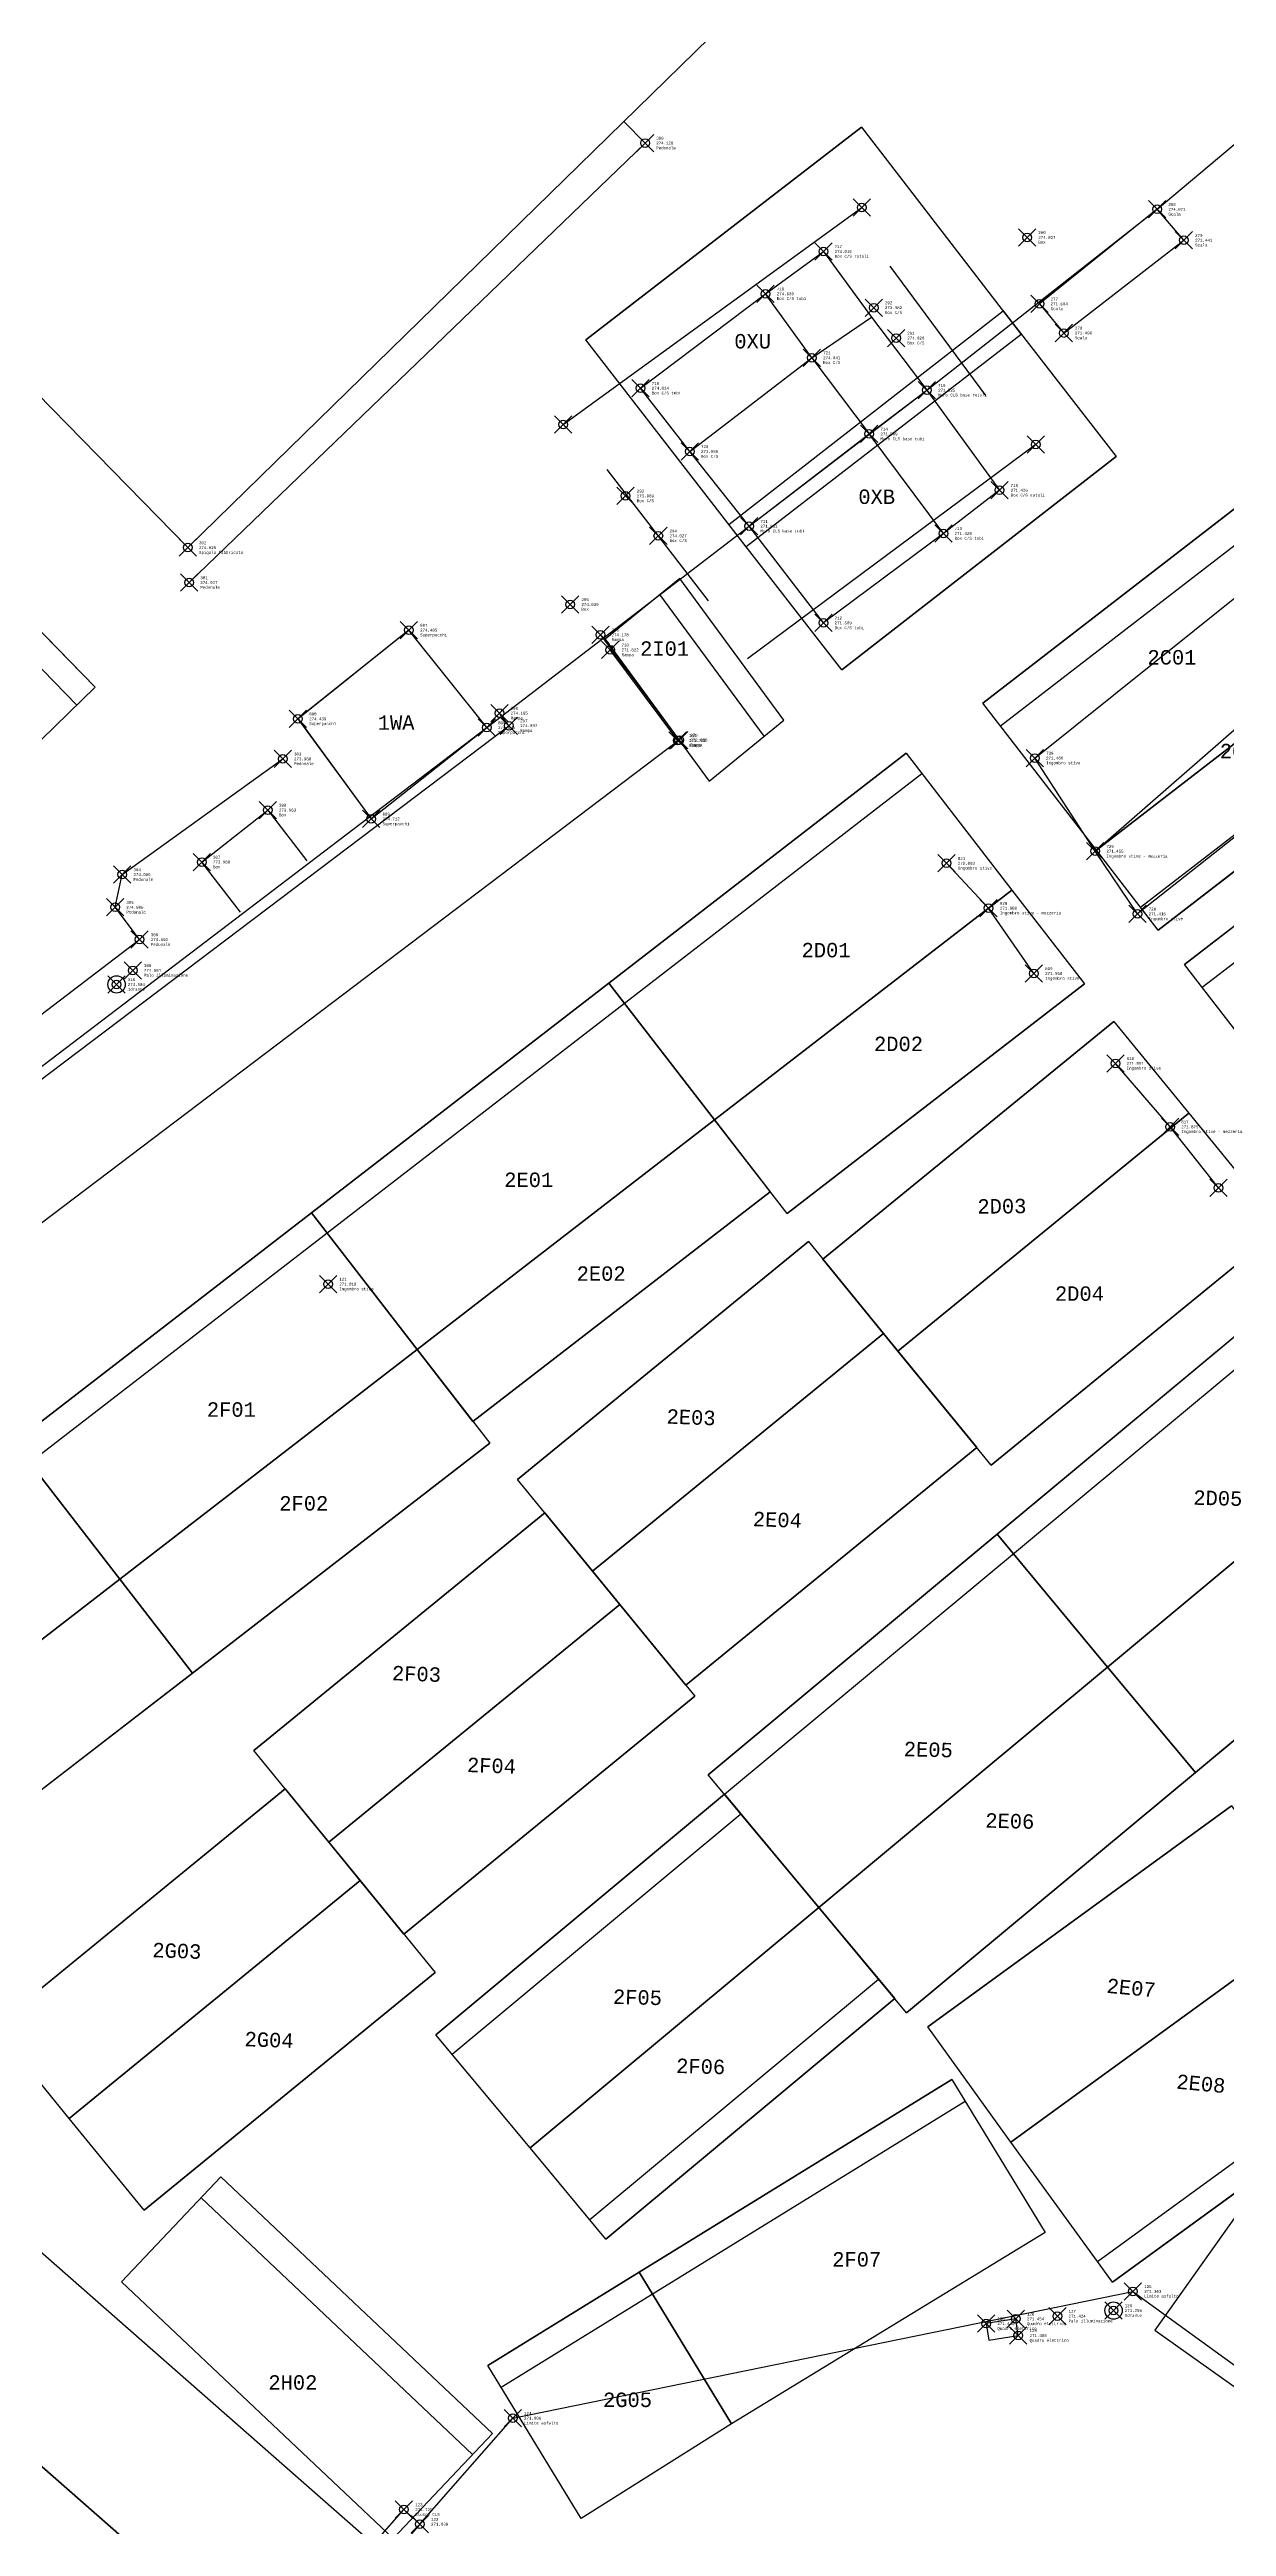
# Model space of a CAD drawing. Extents: x -300 to 923337, y -63404 to 323191.
# Drawn here: x 208588 to 249307, y 43914 to 129610 of the extents above; entities that cross this region are included whole.
import ezdxf
from ezdxf.enums import TextEntityAlignment as Align

# ---------------------------------------------------------------- set-up
doc = ezdxf.new("R2010")
doc.units = 0
doc.header["$PDMODE"] = 35
doc.header["$PDSIZE"] = 300
for name, color, linetype, lineweight in [('WF ingombro stive 2', 1, 'Continuous', 30), ('WF lato di accesso', 40, 'Continuous', 30), ('WF piazzole', 6, 'Continuous', 30), ('WF tracciatura', 30, 'Continuous', 30)]:
    doc.layers.add(name, color=color, linetype=linetype, lineweight=lineweight)
doc.layers.add('WF nome aree GPS', color=7, linetype='Continuous')
doc.layers.add('WF nuovi punti', color=6, linetype='Continuous')
doc.styles.get("Standard").update_dxf_attribs({"font": 'consola.ttf', "height": 500})

# ---------------------------------------------------------------- blocks, each defined once
blk = doc.blocks.new('rilievo 2')
at = {"color": 8}
for p, q in [((314517, -473480), (324848, -465970)), ((325817, -468004), (329130, -472483)), ((330867, -474168), (320896, -481588)), ((319553, -479577), (316045, -475043))]:
    blk.add_line(p, q, dxfattribs=at)
for points, elevation in [([(301578, -478948), (317351, -463742), (316621, -462996)], 2045), ([(255582, -534476), (256223, -533880), (260909, -539585), (259715, -540634), (265701, -548651), (265141, -549221), (270987, -555760), (278219, -563280), (283547, -558633), (291208, -565884), (309012, -545620), (309560, -546125), (291364, -567155), (283459, -559809), (278238, -564415), (270433, -556296)], 339)]:
    blk.add_lwpolyline(points, dxfattribs=dict(at, elevation=elevation))
for points in [[(161648, -448828, 1954), (186863, -479531, 1078), (241997, -524553, 234), (257566, -525503, 360), (287808, -502280, 2651), (311879, -483968, 2683), (320954, -477001, -331), (327105, -472296, -331), (335070, -466036, 2080), (354649, -449578, 2133), (314683, -397379, 2207), (310635, -400536, 2212), (303510, -391107, 2143), (295063, -397138, 2335), (271429, -369482, 1692), (264211, -374625, 1649), (263130, -375375, 1675), (222048, -404916, 2809)], [(309560, -546125, -352), (312778, -542459, -391), (334234, -538070, -628), (348344, -548307, -983), (356892, -554192, -1195), (361959, -553931, -1407), (370204, -546889, -1399), (377957, -551519, -1580), (396391, -562427, -1455), (395427, -574492, -1317), (395026, -585611, -1377), (397751, -587224, -1981), (408367, -589089, -2210), (438006, -587763, -2348)], [(318901, -474415, 1995), (317195, -472225, 2023), (321522, -468958, 2048), (323525, -467495, 2024), (325182, -469764, -241251)], [(323126, -471171, 2050), (321522, -468958, 2048)], [(320954, -477001, -331), (318901, -474415, 1995), (323126, -471171, 2050), (325182, -469764, -241251), (327104, -472295, -467)], [(323126, -471171, 2050), (325108, -473807, -482)], [(320954, -477001, -331), (325108, -473807, -482), (327104, -472295, -467), (329612, -475756, -566), (327675, -477250, -564), (323524, -480345, -483), (320954, -477001, -331)], [(327675, -477250, -564), (325108, -473807, -482)], [(332925, -488245, -536), (342792, -479627, -732)], [(315807, -480757, 2187), (318531, -484399, 64), (294129, -502882, -37), (291669, -499749, -32), (312644, -483901, 2046), (312314, -483467, 2113)], [(318481, -484416, -282), (316151, -481280, -169)], [(252733, -525208, 321), (252800, -523809, 2574), (256922, -524079, 2529), (299863, -491302, 2611), (299017, -490184, 2014), (299264, -489052, 2014), (304821, -485049, 1996)], [(303351, -490348, 2310), (302016, -488619, 1969), (304298, -486821, 1972), (305654, -488580, 2259)], [(330807, -492475, -42), (329240, -490215, -11), (327783, -488662, 12)], [(337188, -499887, -264), (335516, -497779, -116), (333626, -495584, -100)]]:
    blk.add_polyline3d(points, dxfattribs=at)
for points in [[(330623, -449313, 2125), (301532, -477741, 2033), (237357, -412142, 2131), (266341, -383731, 2144)], [(330997, -469309, -387), (331837, -470315, -494), (335996, -467105, -550), (335070, -466036, 2080)], [(340490, -477283, -660), (345094, -481970, -805), (334389, -490413, -575), (332925, -488245, -536), (330839, -485021, -525)], [(305345, -483665, 2448), (307881, -487127, 2720), (311879, -483968, 2683), (309182, -480595, 2494)], [(330177, -539023, -538), (329152, -539187, -552), (329241, -539762, -598), (330267, -539597, -584)]]:
    blk.add_polyline3d(points, close=True, dxfattribs=at)
at = {"color": 1}
for centre in [(299068, -492854, 2592), (333561, -538734, -732)]:
    blk.add_circle(centre, 300, dxfattribs=at)
at = {"color": 8}
for p in [(317351, -463742, 2137), (335070, -466036, 2080), (330570, -467007, 2045), (323525, -467495, 2024), (335996, -467105, -550), (321522, -468958, 2048), (325263, -469439, 1990), (330997, -469309, -387), (331837, -470315, -494), (323126, -471171, 2050), (326036, -470490, 2035), (317195, -472225, 2023), (327104, -472295, -467), (325108, -473807, -482), (318901, -474415, 1995), (316678, -475952, 1998), (329612, -475756, -566), (320954, -477001, -331), (327675, -477250, -564), (301532, -477741, 2033), (317812, -477331, 2036), (301578, -478948, 2045), (314763, -479706, 2047), (309182, -480595, 2494), (323524, -480345, -483), (315807, -480757, 2187), (316151, -481280, -169), (305345, -483665, 2448), (311879, -483968, 2683), (312314, -483467, 2113), (312644, -483901, 2046), (318481, -484416, -282), (318531, -484399, 64), (330839, -485021, -525), (304821, -485049, 1996), (304298, -486821, 1972), (307881, -487127, 2720), (332925, -488245, -536), (299264, -489052, 2014), (302016, -488619, 1969), (327783, -488662, 12), (299017, -490184, 2014), (329240, -490215, -11), (334389, -490413, -575), (299863, -491302, 2611), (299627, -492367, 2590), (330807, -492475, -42), (299068, -492854, 2592), (333626, -495584, -100), (335516, -497779, -116), (337188, -499887, -264), (306385, -503220, -173), (334234, -538070, -628), (330177, -539023, -538), (331617, -538929, -568), (333561, -538734, -732), (329152, -539187, -552), (330267, -539597, -584), (312778, -542459, -391), (309012, -545620, -266), (309560, -546125, -352)]:
    blk.add_point(p, dxfattribs=at)
for s, p in [('300', (317740, -463576, 2137)), ('274.128', (317740, -463742, 2137)), ('Pedonale', (317740, -463909, 2137)), ('Scala', (335459, -466203, 2080)), ('288', (335459, -465869, 2080)), ('274.071', (335459, -466036, 2080)), ('290', (330959, -466840, 2045)), ('274.037', (330959, -467007, 2045)), ('279', (336385, -466938, -550)), ('274.015', (323914, -467495, 2024)), ('717', (323914, -467328, 2024)), ('Box C/S rotoli', (323914, -467661, 2024)), ('Box', (330959, -467174, 2045)), ('Scala', (336385, -467272, -550)), ('271.441', (336385, -467105, -550)), ('718', (321911, -468791, 2048)), ('274.039', (321911, -468958, 2048)), ('Box C/S tubi', (321911, -469125, 2048)), ('292', (325652, -469272, 1990)), ('273.982', (325652, -469439, 1990)), ('Box C/S', (325652, -469606, 1990)), ('Scala', (331386, -469475, -387)), ('277', (331386, -469142, -387)), ('271.604', (331386, -469309, -387)), ('291', (326425, -470323, 2035)), ('274.026', (326425, -470490, 2035)), ('Scala', (332226, -470482, -494)), ('278', (332226, -470148, -494)), ('271.498', (332226, -470315, -494)), ('274.041', (323515, -471171, 2050)), ('721', (323515, -471004, 2050)), ('Box C/S', (323515, -471337, 2050)), ('Box C/S', (326425, -470657, 2035)), ('274.014', (317584, -472225, 2023)), ('719', (317584, -472059, 2023)), ('716', (327493, -472128, -467)), ('Box C/S tubi', (317584, -472392, 2023)), ('Muro CLS base rotoli', (327493, -472462, -467)), ('271.525', (327493, -472295, -467)), ('271.509', (325497, -473807, -482)), ('714', (325497, -473640, -482)), ('273.986', (319290, -474415, 1995)), ('720', (319290, -474248, 1995)), ('Box C/S', (319290, -474582, 1995)), ('Muro CLS base tubi', (325497, -473974, -482)), ('715', (330001, -475590, -566)), ('293', (317067, -475786, 1998)), ('273.989', (317067, -475952, 1998)), ('Box C/S', (317067, -476119, 1998)), ('271.426', (330001, -475756, -566)), ('Box C/S rotoli', (330001, -475923, -566)), ('294', (318201, -477165, 2036)), ('274.027', (318201, -477331, 2036)), ('Muro CLS base tubi', (321343, -477167, -331)), ('271.661', (321343, -477001, -331)), ('711', (321343, -476834, -331)), ('271.428', (328064, -477250, -564)), ('713', (328064, -477083, -564)), ('Spigolo fabbricato', (301921, -477908, 2033)), ('302', (301921, -477574, 2033)), ('274.025', (301921, -477741, 2033)), ('Box C/S', (318201, -477498, 2036)), ('Box C/S tubi', (328064, -477417, -564)), ('301', (301967, -478782, 2045)), ('274.037', (301967, -478948, 2045)), ('Pedonale', (301967, -479115, 2045)), ('295', (315152, -479539, 2047)), ('274.039', (315152, -479706, 2047)), ('Box', (315152, -479873, 2047)), ('Superpacchi', (309571, -480761, 2494)), ('807', (309571, -480428, 2494)), ('274.485', (309571, -480595, 2494)), ('296', (316196, -480590, 2187)), ('274.178', (316196, -480757, 2187)), ('271.509', (323913, -480345, -483)), ('712', (323913, -480178, -483)), ('Box C/S tubi', (323913, -480512, -483)), ('Rampa', (316196, -480924, 2187)), ('271.822', (316540, -481280, -169)), ('710', (316540, -481114, -169)), ('Rampa', (316540, -481447, -169)), ('298', (312703, -483300, 2113)), ('Superpacchi', (305734, -483832, 2448)), ('808', (305734, -483498, 2448)), ('274.439', (305734, -483665, 2448)), ('Superpacchi', (312268, -484135, 2683)), ('806', (312268, -483801, 2683)), ('274.675', (312268, -483968, 2683)), ('274.105', (312703, -483467, 2113)), ('Rampa', (312703, -483634, 2113)), ('297', (313033, -483734, 2046)), ('274.037', (313033, -483901, 2046)), ('Rampa', (313033, -484068, 2046)), ('276', (318920, -484232, 64)), ('303', (305210, -484882, 1996)), ('273.988', (305210, -485049, 1996)), ('709', (318870, -484249, -282)), ('271.709', (318870, -484416, -282)), ('Rampa', (318870, -484583, -282)), ('272.055', (318920, -484399, 64)), ('Rampa', (318920, -484566, 64)), ('271.466', (331228, -485021, -525)), ('730', (331228, -484855, -525)), ('Pedonale', (305210, -485216, 1996)), ('Ingombro stive', (331228, -485188, -525)), ('308', (304687, -486654, 1972)), ('273.963', (304687, -486821, 1972)), ('Box', (304687, -486988, 1972)), ('Superpacchi', (308270, -487294, 2720)), ('809', (308270, -486960, 2720)), ('274.712', (308270, -487127, 2720)), ('307', (302405, -488452, 1969)), ('821', (328172, -488495, 12)), ('271.455', (333314, -488245, -536)), ('729', (333314, -488079, -536)), ('Ingombro stive - mezzeria', (333314, -488412, -536)), ('304', (299653, -488885, 2014)), ('274.006', (299653, -489052, 2014)), ('Pedonale', (299653, -489219, 2014)), ('273.960', (302405, -488619, 1969)), ('Box', (302405, -488786, 1969)), ('272.003', (328172, -488662, 12)), ('Ingombro stive', (328172, -488829, 12)), ('305', (299406, -490017, 2014)), ('274.006', (299406, -490184, 2014)), ('820', (329629, -490048, -11)), ('271.980', (329629, -490215, -11)), ('Pedonale', (299406, -490351, 2014)), ('Ingombro stive - mezzeria', (329629, -490381, -11)), ('271.416', (334778, -490413, -575)), ('728', (334778, -490247, -575)), ('Ingombro stive', (334778, -490580, -575)), ('306', (300252, -491135, 2611)), ('274.602', (300252, -491302, 2611)), ('Pedonale', (300252, -491468, 2611)), ('310', (299457, -492687, 2592)), ('309', (300016, -492201, 2590)), ('274.581', (300016, -492367, 2590)), ('Palo illuminazione', (300016, -492534, 2590)), ('819', (331196, -492308, -42)), ('271.950', (331196, -492475, -42)), ('Ingombro stive', (331196, -492642, -42)), ('274.584', (299457, -492854, 2592)), ('Idrante', (299457, -493021, 2592)), ('818', (334015, -495417, -100)), ('271.891', (334015, -495584, -100)), ('Ingombro stive', (334015, -495750, -100)), ('817', (335905, -497612, -116)), ('271.875', (335905, -497779, -116)), ('Ingombro stive - mezzeria', (335905, -497945, -116)), ('121', (306774, -503054, -173)), ('271.818', (306774, -503220, -173)), ('Ingombro stive', (306774, -503387, -173)), ('125', (334623, -537904, -628)), ('271.363', (334623, -538070, -628)), ('130', (329541, -539020, -552)), ('128', (330566, -538856, -538)), ('271.454', (330566, -539023, -538)), ('127', (332006, -538762, -568)), ('271.424', (332006, -538929, -568)), ('126', (333950, -538568, -732)), ('271.259', (333950, -538734, -732)), ('Idrante', (333950, -538901, -732)), ('Limite asfalto', (334623, -538237, -628)), ('Quadro elettrico', (329541, -539354, -552)), ('271.440', (329541, -539187, -552)), ('Quadro elettrico', (330566, -539189, -538)), ('Quadro elettrico', (330656, -539764, -584)), ('129', (330656, -539430, -584)), ('271.408', (330656, -539597, -584)), ('Palo illuminazione', (332006, -539095, -568)), ('271.600', (313167, -542459, -391)), ('124', (313167, -542292, -391)), ('Limite asfalto', (313167, -542625, -391)), ('123', (309401, -545454, -266)), ('271.725', (309401, -545620, -266)), ('Blocco CLS', (309401, -545787, -266)), ('122', (309949, -545958, -352)), ('271.639', (309949, -546125, -352))]:
    blk.add_text(s, height=100, dxfattribs=at).set_placement(p, align=Align.MIDDLE_LEFT)

msp = doc.modelspace()

# ---------------------------------------------------------------- linework, layer by layer
at = {"layer": 'WF ingombro stive 2'}
for points, elevation in [([(210166.9, 107545.3), (207851.3, 105288.1), (173901.5, 140115.5), (176217, 142372.7)], 1838.9), ([(231411.6, 104299.1), (233994.7, 106407.9), (230389.7, 111314.5), (227808.3, 109209.6)], 360.1), ([(238230.3, 105260), (241886.4, 100526.8), (231598.3, 92579.8), (227942.2, 97313)], -11.3), ([(241886.4, 100526.8), (244392.8, 97282.1), (234104.7, 89335.1), (231598.3, 92579.8)], -11.3), ([(227942.2, 97313), (231598.3, 92579.8), (221310.2, 84632.8), (217654, 89366)], -11.3), ([(245410.4, 95981.9), (248004.6, 92807), (237937.8, 84581.4), (235343.6, 87756.3)], -116.1), ([(231598.3, 92579.8), (233518.9, 90093.5), (223230.7, 82146.5), (221310.2, 84632.8)], -11.3), ([(248004.6, 92807), (251231.6, 88857.7), (241164.8, 80632.1), (237937.8, 84581.4)], -116.1), ([(217654, 89366), (221310.2, 84632.8), (211022.1, 76685.8), (207365.9, 81419)], -11.3), ([(234845.2, 88366.3), (237439.4, 85191.4), (227372.6, 76965.8), (224778.4, 80140.7)], -116.1), ([(251358.2, 86560.9), (255185.4, 81964.9), (245195.4, 73646.1), (241368.2, 78242.2)], -767.6), ([(237439.4, 85191.4), (240666.3, 81242.2), (230599.6, 73016.6), (227372.6, 76965.8)], -116.1), ([(221310.2, 84632.8), (223816.6, 81388.1), (213528.5, 73441.1), (211022.1, 76685.8)], -11.3), ([(207365.9, 81419), (211022.1, 76685.8), (200734, 68738.8), (197077.8, 73472)], -11.3), ([(255185.4, 81964.9), (258219.7, 78320.9), (248229.8, 70002.2), (245195.4, 73646.1)], -767.6), ([(225721.8, 78986.2), (228316, 75811.2), (218249.3, 67585.7), (215655, 70760.6)], -116.1), ([(241368.2, 78242.2), (245195.4, 73646.1), (235205.5, 65327.4), (231378.3, 69923.5)], -767.6), ([(211022.1, 76685.8), (213528.5, 73441.1), (203240.3, 65494.1), (200734, 68738.8)], -11.3), ([(228316, 75811.2), (230910.3, 72636.3), (220843.5, 64410.8), (218249.3, 67585.7)], -116.1), ([(245195.4, 73646.1), (248229.8, 70002.2), (238239.8, 61683.5), (235205.5, 65327.4)], -767.6), ([(216740.2, 69432.5), (219334.4, 66257.6), (209267.6, 58032), (206673.4, 61206.9)], -116.1), ([(231942, 69246.5), (235205.5, 65327.4), (225215.6, 57008.7), (221952.1, 60927.8)], -767.6), ([(249482.2, 68847.1), (252358.4, 64855.4), (241846, 57207.5), (238977.8, 61205)], -565.8), ([(219334.4, 66257.6), (221928.6, 63082.7), (211861.9, 54857.1), (209267.6, 58032)], -116.1), ([(235205.5, 65327.4), (237829.1, 62176.7), (227839.2, 53858), (225215.6, 57008.7)], -767.6), ([(252358.4, 64855.4), (255877, 60018.9), (245364.6, 52371.1), (241846, 57207.5)], -565.8), ([(193484.2, 59011.8), (197154.1, 63188.1), (220508.1, 42676.5), (216838.2, 38500.2)], 302), ([(188441.9, 53272.9), (193484.2, 59011.8), (216838.2, 38500.2), (211796.2, 32761.7)], 302), ([(214516.8, 56015.6), (223911.9, 47132), (220476.6, 43499), (211081.6, 52382.6)], 302), ([(251878.3, 47115.8), (254951.1, 51434.1), (249898.9, 55029), (246826.2, 50710.6)], 2033.3)]:
    msp.add_lwpolyline(points, close=True, dxfattribs=dict(at, elevation=elevation))
for points in [[(251163.2, 114944.3), (255103, 109855.1), (244814.9, 101908.1), (240875.1, 106997.3)], [(255103, 109855.1), (257230.4, 107089.7), (246942.3, 99142.7), (244814.9, 101908.1)], [(258147.4, 105902.7), (261096.9, 102084.2), (250808.8, 94137.2), (247859.3, 97955.7)], [(228981.9, 52707), (239801.5, 59372.7), (243030.8, 54080.1), (232182.7, 47461.1)], [(223755.6, 49487.2), (228981.9, 52707), (232182.7, 47461.1), (226984.9, 44194.6)]]:
    msp.add_lwpolyline(points, close=True, dxfattribs=at)
at = {"layer": 'WF lato di accesso'}
for p, q in [((210166.9, 107545.3, 1838.9), (176217, 142372.7, 1838.9)), ((236674.1, 126923.7), (227137.8, 119564.6)), ((235999.5, 108145.7), (245494.1, 115531.5)), ((251163.2, 114944.3), (240875.1, 106997.3)), ((233994.7, 106407.9, 360.1), (230389.7, 111314.5, 360.1)), ((221020.8, 109522.9, 2447.9), (217183.9, 106452.3, 2447.9)), ((246942.3, 99142.7), (257230.4, 107089.7)), ((258147.4, 105902.7), (247859.3, 97955.7)), ((238230.3, 105260, -11.3), (227942.2, 97313, -11.3)), ((227942.2, 97313, -11.3), (217654, 89366, -11.3)), ((234104.7, 89335.1, -11.3), (244392.8, 97282.1, -11.3)), ((245410.4, 95981.9, -116.1), (235343.6, 87756.3, -116.1)), ((223230.7, 82146.5, -11.3), (233518.9, 90093.5, -11.3)), ((217654, 89366, -11.3), (207365.9, 81419, -11.3)), ((234845.2, 88366.3, -116.1), (224778.4, 80140.7, -116.1)), ((241164.8, 80632.1, -116.1), (251231.6, 88857.7, -116.1)), ((251358.2, 86560.9, -767.6), (241368.2, 78242.2, -767.6)), ((213528.5, 73441.1, -11.3), (223816.6, 81388.1, -11.3)), ((230599.6, 73016.6, -116.1), (240666.3, 81242.2, -116.1)), ((225721.8, 78986.2, -116.1), (215655, 70760.6, -116.1)), ((241368.2, 78242.2, -767.6), (231378.3, 69923.5, -767.6)), ((248229.8, 70002.2, -767.6), (258219.7, 78320.9, -767.6)), ((203240.3, 65494.1, -11.3), (213528.5, 73441.1, -11.3)), ((220843.5, 64410.8, -116.1), (230910.3, 72636.3, -116.1)), ((216740.2, 69432.5, -116.1), (206673.4, 61206.9, -116.1)), ((238239.8, 61683.5, -767.6), (248229.8, 70002.2, -767.6)), ((231942, 69246.5, -767.6), (221952.1, 60927.8, -767.6)), ((249482.2, 68847.1, -565.8), (238977.8, 61205, -565.8)), ((211861.9, 54857.1, -116.1), (221928.6, 63082.7, -116.1)), ((227839.2, 53858, -767.6), (237829.1, 62176.7, -767.6)), ((245364.6, 52371.1, -565.8), (255877, 60018.9, -565.8)), ((239801.5, 59372.7), (228981.9, 52707)), ((223911.9, 47132, 302), (214516.8, 56015.6, 302)), ((228981.9, 52707), (223755.6, 49487.2))]:
    msp.add_line(p, q, dxfattribs=at)
at = {"layer": 'WF nuovi punti'}
for p in [(236687, 124147.9), (226356, 116637), (242705.9, 115949.7), (217183, 106452), (223717, 106149), (219719, 102990)]:
    msp.add_point(p, dxfattribs=at)
at = {"layer": 'WF piazzole'}
for points in [[(227137.8, 119564.6), (236674.1, 126923.7), (242205.3, 119748.9), (232687.1, 112403.9)], [(245494.1, 115531.5), (235999.5, 108145.7), (232084.5, 113178.6), (241579.1, 120564.3)]]:
    msp.add_lwpolyline(points, close=True, dxfattribs=at)
at = {"layer": 'WF piazzole', "elevation": 2447.9}
msp.add_lwpolyline([(223717.7, 106149.3), (221020.8, 109522.9), (217183.9, 106452.3), (219719, 102990)], close=True, dxfattribs=at)
at = {"layer": 'WF tracciatura'}
for p, q in [((209536.1, 106930.4, 1838.9), (175586.3, 141757.8, 1838.9)), ((241486.4, 106205.9), (262062.6, 122099.9)), ((246331, 99934.1), (266907.2, 115828.1)), ((248470.6, 97164.3), (269046.8, 113058.3)), ((233311.7, 105850.3, 360.1), (229706.1, 110757.1, 360.1)), ((197616.3, 72774.9, -11.3), (238768.8, 104562.9, -11.3)), ((231942, 69246.5, -767.6), (251921.9, 85884, -767.6)), ((222515.7, 60250.9, -767.6), (232505.7, 68569.6, -767.6)), ((244846.3, 53083.4, -565.8), (265871.1, 68379.1, -565.8)), ((227275.5, 54534.9, -767.6), (237265.4, 62853.7, -767.6)), ((224217.6, 48737.2), (240263.5, 58622.7)), ((223224.8, 46405.4, 302), (213829.8, 55289, 302))]:
    msp.add_line(p, q, dxfattribs=at)

# ---------------------------------------------------------------- block references
at = {"color": 251}
msp.add_blockref('rilievo 2', (-88161.4, 590117.4), dxfattribs=at)

# ---------------------------------------------------------------- texts
at = {"layer": 'WF nome aree GPS'}
for s, p in [('0XU', (232278.6, 119267.2, -904.8)), ('0XB', (236570.8, 113887.8, -904.8)), ('2I01', (229021, 108634.3, -48.8)), ('2C01', (246572.7, 108333, -48.8)), ('1WA', (219942.6, 106073.3, -904.8)), ('2C02', (249079.1, 105088.2, -48.8)), ('2D01', (234606.8, 98201.5, -60.1)), ('2D02', (237113.1, 94956.8, -60.1)), ('2E01', (224318.7, 90254.6, -60.1)), ('2E02', (226825, 87009.8, -60.1)), ('2F01', (214030.6, 82307.6, -60.1)), ('2F02', (216536.9, 79062.8, -60.1)), ('2F07', (235667.8, 52904.9, -48.8)), ('2H02', (216158.9, 48645.4, -48.8)), ('2G05', (227737.6, 48045.1, -48.8))]:
    msp.add_text(s, height=500, dxfattribs=at).set_placement(p)
for s, rotation, p in [('2D03', 0.528208, (240691.9, 89333.5, -164.8)), ('2D04', 359.996049, (243373.1, 86317.9, -164.8)), ('2E03', 357.895623, (229928.8, 82071.4, -164.8)), ('2D05', 358.427782, (248155, 79264.1, -816.4)), ('2E04', 357.895623, (232913.9, 78524, -164.8)), ('2F03', 357.895623, (220428.3, 73192.2, -164.8)), ('2F04', 357.895623, (223022.5, 70017.3, -164.8)), ('2E05', 358.427782, (238138, 70565.4, -816.4)), ('2E06', 358.427782, (240957.7, 68093.7, -816.4)), ('2G03', 357.895623, (212137.5, 63610.1, -164.8)), ('2E07', 354.679475, (245145.5, 62378.4, -614.5)), ('2F05', 358.427782, (228075.3, 61994.8, -816.4)), ('2G04', 357.895623, (215328.3, 60530.2, -164.8)), ('2F06', 358.427782, (230262.2, 59604.5, -816.4)), ('2E08', 354.679475, (247557.5, 59063, -614.5))]:
    msp.add_text(s, height=500, rotation=rotation, dxfattribs=at).set_placement(p)

doc.saveas('drawing.dxf')
